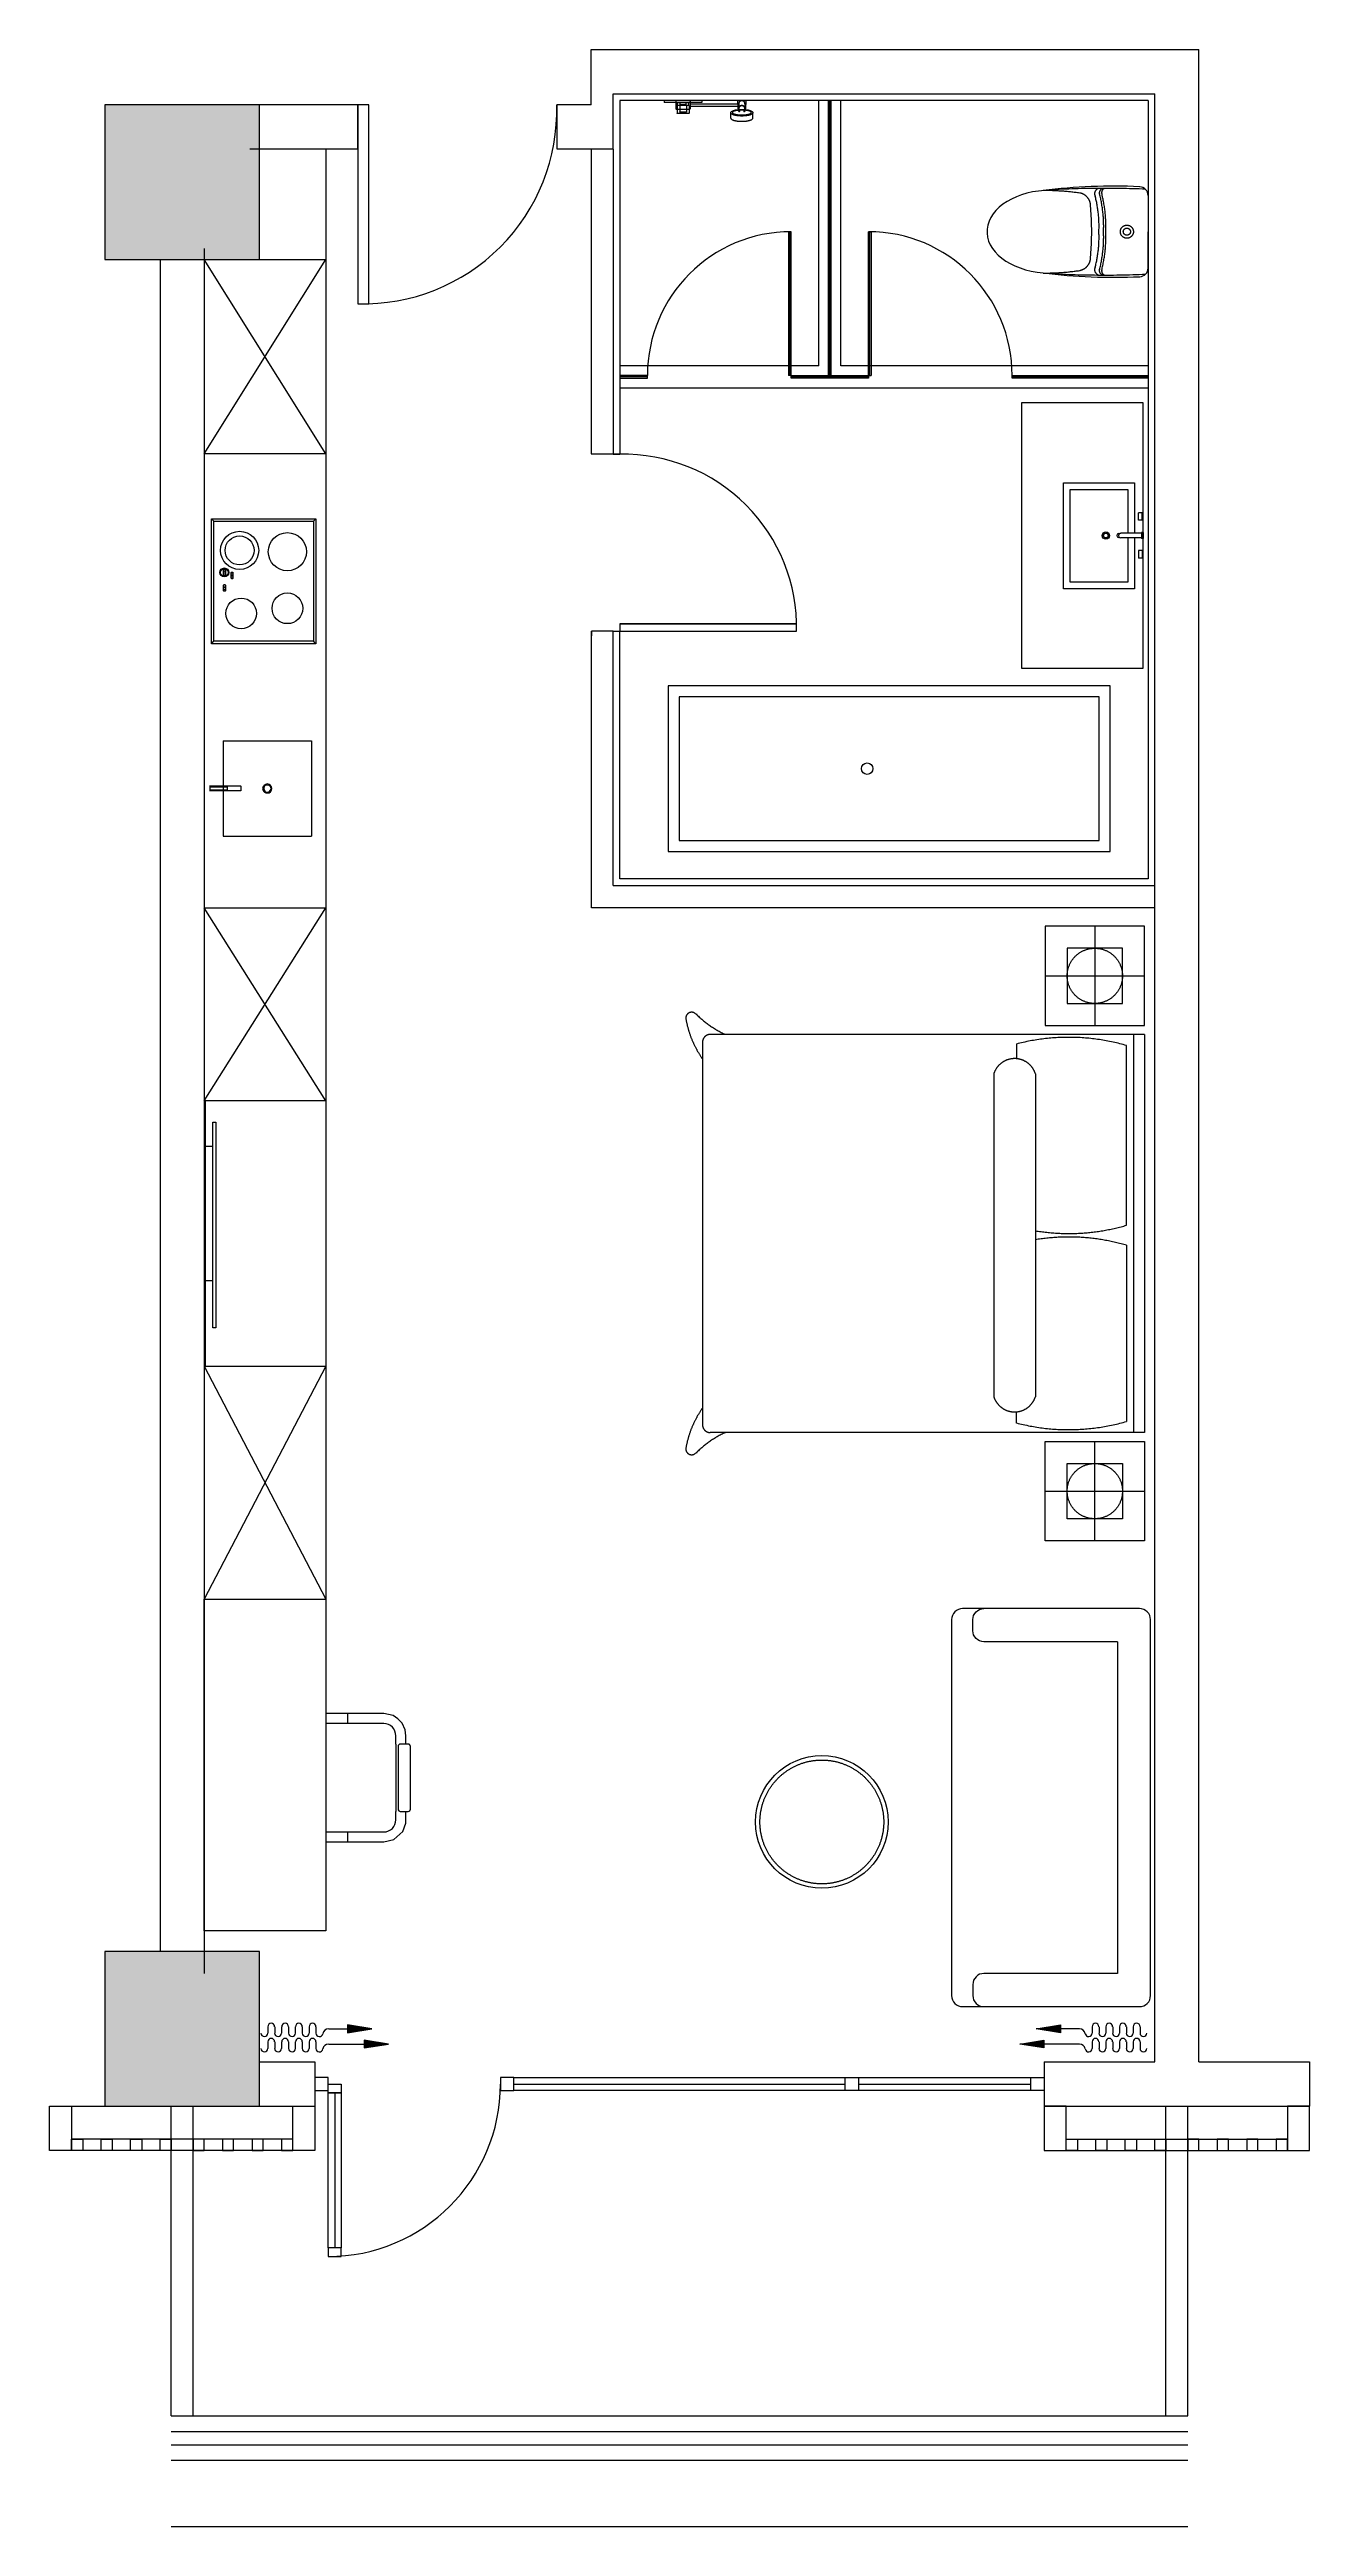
# Model space of a CAD drawing. Header units: millimetres. Extents: x -171991 to -58043, y -1085310 to -1072722.
# Drawn here: x -159418 to -153718, y -1084897 to -1073696 of the extents above; entities that cross this region are included whole.
import ezdxf

# ---------------------------------------------------------------- set-up
doc = ezdxf.new("R2010")
doc.units = ezdxf.units.MM
doc.header["$LTSCALE"] = 1000
doc.header["$MEASUREMENT"] = 0
doc.linetypes.add('DASH', pattern=[0.35, 0.25, -0.1])
for name, color, linetype in [('A-土建墙  柱', 6, 'Continuous'), ('B不可动建筑图层', 6, 'Continuous'), ('COLUMN', 6, 'Continuous'), ('DOOR_FIRE_TEXT', 7, 'Continuous'), ('J家具', 4, 'Continuous'), ('K可动模块', 4, 'Continuous')]:
    doc.layers.add(name, color=color, linetype=linetype)
doc.styles.add('ROMANS', font='romans.shx', dxfattribs={"width": 0.5})

msp = doc.modelspace()

# ---------------------------------------------------------------- hatches: boundary and pattern name
at = {"layer": 'B不可动建筑图层', "extrusion": (-1.36181e-08, 7.05595e-19, 1)}
for points in [[(-159168, -1074646), (-158468, -1074646), (-158468, -1073946), (-159168, -1073946)], [(-159168, -1082996), (-158468, -1082996), (-158468, -1082296), (-159168, -1082296)]]:
    msp.add_hatch(color=6, dxfattribs=at).paths.add_polyline_path(points)

# ---------------------------------------------------------------- linework, layer by layer
at = {"layer": 'A-土建墙  柱', "color": 6, "extrusion": (-1.36181e-08, 7.05684e-19, 1)}
for p, q in [((-154218, -1082796, 0), (-154218, -1073696, 0)), ((-154418, -1082796, 0), (-154418, -1073896, 0)), ((-158468, -1082796, 0), (-158218, -1082796, 0))]:
    msp.add_line(p, q, dxfattribs=at)
at = {"layer": 'B不可动建筑图层', "color": 6, "extrusion": (-1.36181e-08, 7.05684e-19, 1)}
for p, q in [((-156968, -1073696, 0), (-154218, -1073696, 0)), ((-156968, -1073946, 0), (-156968, -1073696, 0)), ((-158468, -1073946, 0), (-159168, -1073946, 0)), ((-159168, -1073946, 0), (-159168, -1074646, 0)), ((-158023, -1073946, 0), (-158512, -1073946, 0)), ((-158468, -1074646, 0), (-158468, -1073946, 0)), ((-158023, -1073946, 0), (-158468, -1073946, 0)), ((-158023, -1074146, 0), (-158023, -1073946, 0)), ((-158023, -1074146, 0), (-158023, -1073946, 0)), ((-156968, -1073946, 0), (-157123, -1073946, 0)), ((-157123, -1073946, 0), (-157123, -1074146, 0)), ((-156968, -1073946, 0), (-157123, -1073946, 0)), ((-156868, -1073896, 0), (-155268, -1073896, 0)), ((-156868, -1074146, 0), (-156868, -1073896, 0)), ((-156868, -1073896, 0), (-154418, -1073896, 0)), ((-156868, -1074146, 0), (-156868, -1073896, 0)), ((-158512, -1074146, 0), (-158023, -1074146, 0)), ((-158468, -1074146, 0), (-158023, -1074146, 0)), ((-157123, -1074146, 0), (-156868, -1074146, 0)), ((-158918, -1074646, 0), (-158918, -1082296, 0)), ((-158718, -1074596, 0), (-158718, -1082396, 0)), ((-158718, -1074646, 0), (-158718, -1082296, 0)), ((-158468, -1082296, 0), (-159168, -1082296, 0)), ((-159168, -1082296, 0), (-159168, -1082996, 0)), ((-158468, -1082996, 0), (-158468, -1082296, 0)), ((-158218, -1082796, 0), (-158218, -1082996, 0)), ((-154918, -1082796, 0), (-154418, -1082796, 0)), ((-154918, -1082796, 0), (-154918, -1082996, 0)), ((-154218, -1082796, 0), (-153718, -1082796, 0)), ((-153718, -1082796, 0), (-153718, -1082996, 0)), ((-158128, -1082936, 0), (-158128, -1083636, 0)), ((-157318, -1082866, 0), (-155818, -1082866, 0)), ((-157318, -1082896, 0), (-155818, -1082896, 0)), ((-155818, -1082926, 0), (-157318, -1082926, 0)), ((-155758, -1082866, 0), (-154978, -1082866, 0)), ((-155758, -1082896, 0), (-154978, -1082896, 0)), ((-154978, -1082926, 0), (-155758, -1082926, 0)), ((-159418, -1083196, 0), (-159418, -1082996, 0)), ((-159418, -1082996, 0), (-159318, -1082996, 0)), ((-159418, -1082996, 0), (-159168, -1082996, 0)), ((-159318, -1082996, 0), (-159318, -1083196, 0)), ((-159168, -1082996, 0), (-158468, -1082996, 0)), ((-158868, -1084396, 0), (-158868, -1082996, 0)), ((-158768, -1084396, 0), (-158768, -1082996, 0)), ((-158468, -1082996, 0), (-158218, -1082996, 0)), ((-154918, -1082996, 0), (-154318, -1082996, 0)), ((-154368, -1084396, 0), (-154368, -1082996, 0)), ((-154318, -1082996, 0), (-153718, -1082996, 0)), ((-154268, -1084396, 0), (-154268, -1082996, 0)), ((-158868, -1083146, 0), (-159318, -1083146, 0)), ((-158318, -1083146, 0), (-158868, -1083146, 0)), ((-154818, -1083146, 0), (-154268, -1083146, 0)), ((-154268, -1083146, 0), (-153818, -1083146, 0)), ((-159318, -1083196, 0), (-159418, -1083196, 0)), ((-158868, -1083196, 0), (-159318, -1083196, 0)), ((-158318, -1083196, 0), (-158868, -1083196, 0)), ((-154818, -1083196, 0), (-154268, -1083196, 0)), ((-154268, -1083196, 0), (-153818, -1083196, 0))]:
    msp.add_line(p, q, dxfattribs=at)
at = {"layer": 'B不可动建筑图层', "color": 6, "elevation": 0}
msp.add_lwpolyline([(-157973, -1073946), (-158023, -1073946), (-158023, -1074846), (-157973, -1074846)], close=True, dxfattribs=at)
at = {"layer": 'B不可动建筑图层', "color": 6, "extrusion": (-1.36181e-08, 7.05684e-19, 1), "elevation": 0}
for points in [[(-158218, -1082926), (-158158, -1082926), (-158158, -1082866), (-158218, -1082866)], [(-158158, -1082936), (-158158, -1082896), (-158098, -1082896), (-158098, -1082936)], [(-158158, -1083636), (-158158, -1082936), (-158098, -1082936), (-158098, -1083636)], [(-157378, -1082926), (-157318, -1082926), (-157318, -1082866), (-157378, -1082866)], [(-155758, -1082926), (-155818, -1082926), (-155818, -1082866), (-155758, -1082866)], [(-154918, -1082926), (-154978, -1082926), (-154978, -1082866), (-154918, -1082866)], [(-158098, -1083676), (-158098, -1083636), (-158158, -1083636), (-158158, -1083676)]]:
    msp.add_lwpolyline(points, close=True, dxfattribs=at)
for points in [[(-158318, -1083196), (-158318, -1082996), (-158218, -1082996), (-158218, -1083196), (-158318, -1083196)], [(-154818, -1083196), (-154818, -1082996), (-154918, -1082996), (-154918, -1083196), (-154818, -1083196)], [(-153718, -1083196), (-153718, -1082996), (-153818, -1082996), (-153818, -1083196), (-153718, -1083196)], [(-159318, -1083196), (-159318, -1083146), (-159268, -1083146), (-159268, -1083196), (-159318, -1083196)], [(-159185, -1083196), (-159185, -1083146), (-159135, -1083146), (-159135, -1083196), (-159185, -1083196)], [(-159051, -1083196), (-159051, -1083146), (-159001, -1083146), (-159001, -1083196), (-159051, -1083196)], [(-158918, -1083196), (-158918, -1083146), (-158868, -1083146), (-158868, -1083196), (-158918, -1083196)], [(-158718, -1083196), (-158718, -1083146), (-158768, -1083146), (-158768, -1083196), (-158718, -1083196)], [(-158585, -1083196), (-158585, -1083146), (-158635, -1083146), (-158635, -1083196), (-158585, -1083196)], [(-158451, -1083196), (-158451, -1083146), (-158501, -1083146), (-158501, -1083196), (-158451, -1083196)], [(-158318, -1083196), (-158318, -1083146), (-158368, -1083146), (-158368, -1083196), (-158318, -1083196)], [(-154818, -1083196), (-154818, -1083146), (-154768, -1083146), (-154768, -1083196), (-154818, -1083196)], [(-154685, -1083196), (-154685, -1083146), (-154635, -1083146), (-154635, -1083196), (-154685, -1083196)], [(-154551, -1083196), (-154551, -1083146), (-154501, -1083146), (-154501, -1083196), (-154551, -1083196)], [(-154418, -1083196), (-154418, -1083146), (-154368, -1083146), (-154368, -1083196), (-154418, -1083196)], [(-154218, -1083196), (-154218, -1083146), (-154268, -1083146), (-154268, -1083196), (-154218, -1083196)], [(-154085, -1083196), (-154085, -1083146), (-154135, -1083146), (-154135, -1083196), (-154085, -1083196)], [(-153951, -1083196), (-153951, -1083146), (-154001, -1083146), (-154001, -1083196), (-153951, -1083196)], [(-153818, -1083196), (-153818, -1083146), (-153868, -1083146), (-153868, -1083196), (-153818, -1083196)], [(-158868, -1084397), (-154268, -1084397)], [(-158868, -1084397), (-154268, -1084397)], [(-158868, -1084397), (-154268, -1084397)], [(-158868, -1084397), (-154268, -1084397)], [(-158868, -1084397), (-154268, -1084397)], [(-158868, -1084467), (-154268, -1084467)], [(-158868, -1084467), (-154268, -1084467)], [(-158868, -1084467), (-154268, -1084467)], [(-158868, -1084467), (-154268, -1084467)], [(-158868, -1084467), (-154268, -1084467)], [(-158868, -1084527), (-154268, -1084527)], [(-158868, -1084527), (-154268, -1084527)], [(-158868, -1084527), (-154268, -1084527)], [(-158868, -1084527), (-154268, -1084527)], [(-158868, -1084527), (-154268, -1084527)], [(-158868, -1084597), (-154268, -1084597)], [(-158868, -1084597), (-154268, -1084597)], [(-158868, -1084597), (-154268, -1084597)], [(-158868, -1084597), (-154268, -1084597)], [(-158868, -1084597), (-154268, -1084597)], [(-158868, -1084897), (-154268, -1084897)]]:
    msp.add_lwpolyline(points, dxfattribs=at)
at = {"layer": 'B不可动建筑图层', "color": 6}
msp.add_arc((-157998, -1073971, 0), 875, 268.3633, 1.6417, dxfattribs=at)
at = {"layer": 'B不可动建筑图层', "color": 6, "extrusion": (-1.36181e-08, 7.05684e-19, 1)}
msp.add_arc((-158158, -1082896, 0), 780, 269.9991, 359.9991, dxfattribs=at)
at = {"layer": 'COLUMN', "linetype": 'ByBlock', "extrusion": (-1.36181e-08, 7.05684e-19, 1)}
msp.add_line((-159168, -1074646, 0), (-158468, -1074646, 0), dxfattribs=at)
at = {"layer": 'DOOR_FIRE_TEXT', "color": 4, "linetype": 'ByBlock'}
for p, q in [((-158168, -1075525, 0), (-158718, -1075525, 0)), ((-158168, -1077577, 0), (-158168, -1080703, 0))]:
    msp.add_line(p, q, dxfattribs=at)
for points in [[(-155021, -1076494), (-154471, -1076494), (-154471, -1075294), (-155021, -1075294)], [(-156619, -1077323), (-154619, -1077323), (-154619, -1076573), (-156619, -1076573)]]:
    msp.add_lwpolyline(points, close=True, dxfattribs=at)
msp.add_circle((-155719, -1076948), 26, dxfattribs=at)
at = {"layer": 'J家具', "linetype": 'DASH', "ltscale": 150, "extrusion": (-1.36181e-08, 7.05684e-19, 1)}
for p, q in [((-154448, -1073926, 0), (-156838, -1073926, 0)), ((-156637, -1073926, 0), (-156637, -1073936, 0)), ((-156467, -1073926, 0), (-156637, -1073926, 0)), ((-156467, -1073936, 0), (-156637, -1073936, 0)), ((-156584, -1073928, 0), (-156582, -1073926, 0)), ((-156584, -1073928, 0), (-156584, -1073965, 0)), ((-156582, -1073967, 0), (-156584, -1073965, 0)), ((-156522, -1073926, 0), (-156582, -1073926, 0)), ((-156522, -1073967, 0), (-156582, -1073967, 0)), ((-156578, -1073949, 0), (-156579, -1073950, 0)), ((-156579, -1073950, 0), (-156579, -1073984, 0)), ((-156578, -1073985, 0), (-156579, -1073984, 0)), ((-156525, -1073949, 0), (-156578, -1073949, 0)), ((-156525, -1073985, 0), (-156578, -1073985, 0)), ((-156577, -1073949, 0), (-156577, -1073938, 0)), ((-156567, -1073950, 0), (-156566, -1073949, 0)), ((-156567, -1073950, 0), (-156567, -1073978, 0)), ((-156566, -1073979, 0), (-156567, -1073978, 0)), ((-156537, -1073949, 0), (-156566, -1073949, 0)), ((-156537, -1073979, 0), (-156566, -1073979, 0)), ((-156565, -1073947, 0), (-156565, -1073938, 0)), ((-156538, -1073947, 0), (-156565, -1073947, 0)), ((-156564, -1073949, 0), (-156564, -1073947, 0)), ((-156539, -1073949, 0), (-156539, -1073947, 0)), ((-156538, -1073947, 0), (-156538, -1073938, 0)), ((-156537, -1073949, 0), (-156536, -1073950, 0)), ((-156536, -1073978, 0), (-156537, -1073979, 0)), ((-156536, -1073950, 0), (-156536, -1073978, 0)), ((-156526, -1073949, 0), (-156526, -1073937, 0)), ((-156525, -1073949, 0), (-156524, -1073950, 0)), ((-156524, -1073984, 0), (-156525, -1073985, 0)), ((-156524, -1073950, 0), (-156524, -1073984, 0)), ((-156522, -1073926, 0), (-156520, -1073928, 0)), ((-156520, -1073965, 0), (-156522, -1073967, 0)), ((-156520, -1073928, 0), (-156520, -1073965, 0)), ((-156467, -1073926, 0), (-156467, -1073936, 0)), ((-155938, -1073926, 0), (-155938, -1073926, 0)), ((-155938, -1075126, 0), (-155938, -1073926, 0)), ((-155838, -1075126, 0), (-155838, -1073926, 0)), ((-154448, -1073926, 0), (-154448, -1077447, 0)), ((-156868, -1074147, 0), (-156868, -1075526, 0)), ((-155938, -1075126, 0), (-156838, -1075126, 0)), ((-156838, -1075226, 0), (-154448, -1075226, 0)), ((-154448, -1075126, 0), (-155838, -1075126, 0)), ((-156868, -1075526, 0), (-156968, -1075526, 0)), ((-156868, -1076326, 0), (-156966, -1076326, 0)), ((-156966, -1076326, 0), (-156966, -1076347, 0)), ((-156966, -1077577, 0), (-156966, -1076326, 0)), ((-156868, -1077477, 0), (-156868, -1076326, 0)), ((-156838, -1077446, 0), (-156838, -1076326, 0)), ((-154448, -1077447, 0), (-156838, -1077446, 0)), ((-156966, -1077576, 0), (-154417, -1077576, 0)), ((-156868, -1077477, 0), (-154417, -1077476, 0))]:
    msp.add_line(p, q, dxfattribs=at)
at = {"layer": 'J家具', "extrusion": (-1.36181e-08, 7.05684e-19, 1)}
for p, q in [((-158168, -1074146, 0), (-158168, -1074925, 0)), ((-156968, -1074146, 0), (-156968, -1075525, 0)), ((-158168, -1074925, 0), (-158168, -1077577, 0)), ((-158718, -1077577, 0), (-158168, -1077577, 0)), ((-158168, -1078450, 0), (-158714, -1078450, 0)), ((-158714, -1078450, 0), (-158714, -1079650, 0)), ((-158714, -1079650, 0), (-158168, -1079650, 0)), ((-157851, -1081359, 0), (-157851, -1081663, 0)), ((-158430, -1082637, 0), (-158430, -1082666, 0)), ((-158430, -1082705, 0), (-158430, -1082735, 0)), ((-158399, -1082637, 0), (-158399, -1082666, 0)), ((-158399, -1082705, 0), (-158399, -1082735, 0)), ((-158368, -1082637, 0), (-158368, -1082666, 0)), ((-158368, -1082705, 0), (-158368, -1082735, 0)), ((-158337, -1082637, 0), (-158337, -1082666, 0)), ((-158337, -1082705, 0), (-158337, -1082735, 0)), ((-158306, -1082637, 0), (-158306, -1082666, 0)), ((-158306, -1082705, 0), (-158306, -1082735, 0)), ((-158275, -1082637, 0), (-158275, -1082666, 0)), ((-158275, -1082705, 0), (-158275, -1082735, 0)), ((-158244, -1082637, 0), (-158244, -1082666, 0)), ((-158244, -1082705, 0), (-158244, -1082735, 0)), ((-158213, -1082637, 0), (-158213, -1082666, 0)), ((-158213, -1082705, 0), (-158213, -1082735, 0)), ((-158155, -1082646, 0), (-157960, -1082646, 0)), ((-158155, -1082715, 0), (-157885, -1082715, 0)), ((-154759, -1082715, 0), (-155029, -1082715, 0)), ((-154759, -1082646, 0), (-154954, -1082646, 0)), ((-154701, -1082637, 0), (-154701, -1082666, 0)), ((-154701, -1082705, 0), (-154701, -1082735, 0)), ((-154670, -1082637, 0), (-154670, -1082666, 0)), ((-154670, -1082705, 0), (-154670, -1082735, 0)), ((-154639, -1082637, 0), (-154639, -1082666, 0)), ((-154639, -1082705, 0), (-154639, -1082735, 0)), ((-154608, -1082637, 0), (-154608, -1082666, 0)), ((-154608, -1082705, 0), (-154608, -1082735, 0)), ((-154577, -1082637, 0), (-154577, -1082666, 0)), ((-154577, -1082705, 0), (-154577, -1082735, 0)), ((-154546, -1082637, 0), (-154546, -1082666, 0)), ((-154546, -1082705, 0), (-154546, -1082735, 0)), ((-154515, -1082637, 0), (-154515, -1082666, 0)), ((-154515, -1082705, 0), (-154515, -1082735, 0)), ((-154484, -1082637, 0), (-154484, -1082666, 0)), ((-154484, -1082705, 0), (-154484, -1082735, 0))]:
    msp.add_line(p, q, dxfattribs=at)
at = {"layer": 'J家具'}
for p, q in [((-158718, -1074646, 0), (-158168, -1074646, 0)), ((-158685, -1075818, 0), (-158674, -1075829, 5)), ((-158224, -1075829, 5), (-158213, -1075818, 1)), ((-158622, -1076060, 2), (-158631, -1076060, 2)), ((-158588, -1076074, 2), (-158596, -1076074, 2)), ((-158622, -1076131, 2), (-158631, -1076131, 2)), ((-158685, -1076383, 0), (-158674, -1076372, 5)), ((-158213, -1076383, 1), (-158224, -1076372, 5))]:
    msp.add_line(p, q, dxfattribs=at)
at = {"layer": 'J家具', "color": 251, "ltscale": 150}
for p, q in [((-158718, -1075525, 0), (-158168, -1074646, 0)), ((-158168, -1075525, 0), (-158718, -1074646, 0)), ((-158168, -1078450, 0), (-158718, -1077577, 0)), ((-158718, -1078450, 0), (-158168, -1077577, 0)), ((-158168, -1079650, 0), (-158718, -1080703, 0)), ((-158718, -1079650, 0), (-158168, -1080703, 0))]:
    msp.add_line(p, q, dxfattribs=at)
at = {"layer": 'J家具', "linetype": 'DASH', "ltscale": 150, "extrusion": (2.38e-07, -2.10416e-06, 1)}
for p, q in [((-156838, -1075226, 0), (-154448, -1075226, 0)), ((-154448, -1075126, 0), (-155838, -1075126, 0))]:
    msp.add_line(p, q, dxfattribs=at)
at = {"layer": 'J家具', "linetype": 'DASH', "ltscale": 150}
for p, q in [((-156868, -1075525, 0), (-156838, -1075525, 0)), ((-156868, -1075526, 0), (-156838, -1075526, 0)), ((-156868, -1076326, 0), (-156838, -1076326, 0)), ((-156868, -1076326, 0), (-156838, -1076326, 0)), ((-154464, -1077660, 0), (-154914, -1077660, 0)), ((-154914, -1077660, 0), (-154914, -1078110, 0)), ((-154464, -1078110, 0), (-154464, -1077660, 0)), ((-154914, -1078110, 0), (-154464, -1078110, 0)), ((-156464, -1078185, 0), (-156464, -1078260, 0)), ((-156361, -1078150, 0), (-156429, -1078150, 0)), ((-155147, -1078150, 0), (-156361, -1078150, 0)), ((-154464, -1078150, 0), (-155147, -1078150, 0)), ((-154514, -1078150, 0), (-154514, -1079950, 0)), ((-154464, -1078150, 0), (-154464, -1079950, 0)), ((-156464, -1078260, 0), (-156464, -1079840, 0)), ((-156464, -1079840, 0), (-156464, -1079915, 0)), ((-156361, -1079950, 0), (-156429, -1079950, 0)), ((-155364, -1079950, 0), (-156361, -1079950, 0)), ((-154464, -1079950, 0), (-155369, -1079950, 0)), ((-154914, -1079990, 0), (-154464, -1079990, 0)), ((-154914, -1080440, 0), (-154914, -1079990, 0)), ((-154464, -1079990, 0), (-154464, -1080440, 0)), ((-154464, -1080440, 0), (-154914, -1080440, 0))]:
    msp.add_line(p, q, dxfattribs=at)
at = {"layer": 'J家具', "color": 251, "linetype": 'DASH', "ltscale": 150}
for p, q in [((-154689, -1077660, 0), (-154689, -1078110, 0)), ((-154564, -1077760, 0), (-154814, -1077760, 0)), ((-154814, -1077760, 0), (-154814, -1078010, 0)), ((-154564, -1078010, 0), (-154564, -1077760, 0)), ((-154914, -1077885, 0), (-154464, -1077885, 0)), ((-154814, -1078010, 0), (-154564, -1078010, 0)), ((-155043, -1078193, 0), (-155043, -1078260, 0)), ((-154545, -1079013, 0), (-154545, -1078200, 0)), ((-155146, -1078328, 0), (-155146, -1079788, 0)), ((-154958, -1078328, 0), (-154958, -1079788, 0)), ((-154545, -1079103, 0), (-154545, -1079900, 0)), ((-155146, -1079231, 0), (-155146, -1079788, 0)), ((-155043, -1079907, 0), (-155043, -1079856, 0)), ((-154689, -1080440, 0), (-154689, -1079990, 0)), ((-154814, -1080090, 0), (-154564, -1080090, 0)), ((-154814, -1080340, 0), (-154814, -1080090, 0)), ((-154564, -1080090, 0), (-154564, -1080340, 0)), ((-154914, -1080215, 0), (-154464, -1080215, 0)), ((-154564, -1080340, 0), (-154814, -1080340, 0))]:
    msp.add_line(p, q, dxfattribs=at)
at = {"layer": 'J家具', "extrusion": (1.12917e-07, -2.4151e-06, 1)}
msp.add_line((-154587, -1080896, 0), (-154587, -1082396, 0), dxfattribs=at)
at = {"layer": 'J家具', "color": 4, "linetype": 'ByBlock', "extrusion": (-1.36181e-08, 7.05684e-19, 1)}
for p, q in [((-157906, -1081221, 0), (-158168, -1081221, 0)), ((-157864, -1081230, 0), (-157906, -1081221, 0)), ((-157842, -1081244, 0), (-157864, -1081230, 0)), ((-157823, -1081264, 0), (-157842, -1081244, 0)), ((-157809, -1081295, 0), (-157823, -1081264, 0)), ((-157806, -1081321, 0), (-157809, -1081295, 0)), ((-157806, -1081359, 0), (-157806, -1081321, 0)), ((-157795, -1081359, 0), (-157806, -1081359, 0)), ((-157788, -1081362, 0), (-157795, -1081359, 0)), ((-157785, -1081369, 0), (-157788, -1081362, 0)), ((-157785, -1081653, 0), (-157785, -1081369, 0)), ((-157820, -1081754, 0), (-157806, -1081716, 0)), ((-157806, -1081716, 0), (-157806, -1081663, 0)), ((-157806, -1081663, 0), (-157795, -1081663, 0)), ((-157795, -1081663, 0), (-157788, -1081660, 0)), ((-157788, -1081660, 0), (-157785, -1081653, 0)), ((-158168, -1081801, 0), (-157906, -1081801, 0)), ((-157906, -1081801, 0), (-157861, -1081791, 0)), ((-157861, -1081791, 0), (-157820, -1081754, 0))]:
    msp.add_line(p, q, dxfattribs=at)
at = {"layer": 'J家具', "linetype": 'DASH', "ltscale": 150, "extrusion": (-1.36181e-08, 7.05684e-19, 1), "elevation": 0}
for points in [[(-155939, -1073926), (-156838, -1073926), (-156838, -1075525)], [(-156467, -1073936), (-156530, -1073938), (-156585, -1073938), (-156637, -1073936)], [(-156520, -1073942), (-156300, -1073942)], [(-156520, -1073952), (-156300, -1073952)], [(-156336, -1074006), (-156336, -1073982)], [(-156305, -1073926), (-156304, -1073965)], [(-156305, -1073926), (-156268, -1073926)], [(-156300, -1073942), (-156300, -1073968)], [(-156296, -1073976), (-156298, -1073978)], [(-156277, -1073976), (-156275, -1073978)], [(-156272, -1073942), (-156272, -1073968)], [(-156268, -1073926), (-156269, -1073965)], [(-156236, -1074006), (-156236, -1073982)]]:
    msp.add_lwpolyline(points, dxfattribs=at)
at = {"layer": 'J家具', "elevation": 2}
for points in [[(-158622, -1076048), (-158622, -1076072, -0.414214), (-158625, -1076075), (-158628, -1076075, -0.414214), (-158631, -1076072), (-158631, -1076048, -0.414214), (-158628, -1076046), (-158625, -1076046, -0.414214)], [(-158622, -1076119), (-158622, -1076143, -0.414214), (-158625, -1076146), (-158628, -1076146, -0.414214), (-158631, -1076143), (-158631, -1076119, -0.414214), (-158628, -1076116), (-158625, -1076116, -0.414214)], [(-158588, -1076062), (-158588, -1076086, -0.414214), (-158590, -1076089), (-158593, -1076089, -0.414214), (-158596, -1076086), (-158596, -1076062, -0.414214), (-158593, -1076059), (-158590, -1076059, -0.414214)]]:
    msp.add_lwpolyline(points, format="xyb", close=True, dxfattribs=at)
at = {"layer": 'J家具', "color": 251, "ltscale": 150}
msp.add_lwpolyline([(-156569, -1077273), (-154669, -1077273), (-154669, -1076623), (-156569, -1076623)], close=True, dxfattribs=at)
at = {"layer": 'J家具', "elevation": 0}
for points in [[(-158633, -1076822), (-158233, -1076822), (-158233, -1077253)], [(-158633, -1076822), (-158633, -1077253), (-158233, -1077253)], [(-158694, -1077026), (-158553, -1077026)], [(-158553, -1077049), (-158694, -1077049)], [(-158552, -1077027), (-158552, -1077026), (-158553, -1077026)], [(-158552, -1077027), (-158552, -1077049), (-158553, -1077049)], [(-158552, -1077049), (-158553, -1077049)]]:
    msp.add_lwpolyline(points, dxfattribs=at)
at = {"layer": 'J家具'}
for points in [[(-158433, -1077017), (-158440, -1077019), (-158447, -1077024), (-158451, -1077028), (-158453, -1077033), (-158454, -1077038), (-158453, -1077042), (-158452, -1077047), (-158449, -1077051), (-158445, -1077054), (-158440, -1077057), (-158433, -1077058), (-158425, -1077057), (-158418, -1077053), (-158414, -1077046), (-158413, -1077038), (-158414, -1077030), (-158418, -1077024), (-158425, -1077019)], [(-158433, -1077022), (-158442, -1077024), (-158447, -1077029), (-158449, -1077038), (-158447, -1077046), (-158442, -1077053), (-158433, -1077055), (-158425, -1077053), (-158418, -1077046), (-158416, -1077038), (-158418, -1077029), (-158425, -1077024)], [(-158615, -1077046), (-158692, -1077046), (-158692, -1077030), (-158615, -1077030)]]:
    msp.add_lwpolyline(points, close=True, dxfattribs=at)
at = {"layer": 'J家具', "extrusion": (-1.36181e-08, 7.05684e-19, 1), "elevation": 0}
for points in [[(-158666, -1079477), (-158679, -1079477), (-158679, -1078547), (-158666, -1078547), (-158666, -1079477)], [(-158679, -1078656), (-158714, -1078656)], [(-158681, -1079264), (-158714, -1079264), (-158714, -1078656)], [(-158070, -1081221), (-158070, -1081266)], [(-158070, -1081756), (-158070, -1081801)]]:
    msp.add_lwpolyline(points, dxfattribs=at)
for points in [[(-158168, -1082203), (-158718, -1082203), (-158718, -1080703), (-158168, -1080703)], [(-158070, -1082664), (-157960, -1082646), (-158070, -1082629)], [(-158068, -1082662), (-157973, -1082646), (-158068, -1082631)], [(-158066, -1082659), (-157986, -1082646), (-158066, -1082634)], [(-158064, -1082657), (-157999, -1082646), (-158064, -1082636)], [(-158062, -1082655), (-158011, -1082646), (-158062, -1082638)], [(-158060, -1082652), (-158024, -1082646), (-158060, -1082641)], [(-158058, -1082650), (-158037, -1082646), (-158058, -1082643)], [(-158056, -1082647), (-158050, -1082646), (-158056, -1082645)], [(-157995, -1082732), (-157885, -1082715), (-157995, -1082697)], [(-157993, -1082730), (-157898, -1082715), (-157993, -1082700)], [(-157991, -1082728), (-157911, -1082715), (-157991, -1082702)], [(-157989, -1082725), (-157924, -1082715), (-157989, -1082705)], [(-157987, -1082723), (-157936, -1082715), (-157987, -1082707)], [(-157985, -1082721), (-157949, -1082715), (-157985, -1082709)], [(-157983, -1082718), (-157962, -1082715), (-157983, -1082712)], [(-157981, -1082716), (-157975, -1082715), (-157981, -1082714)], [(-154919, -1082732), (-155029, -1082715), (-154919, -1082697)], [(-154921, -1082730), (-155016, -1082715), (-154921, -1082700)], [(-154923, -1082728), (-155003, -1082715), (-154923, -1082702)], [(-154925, -1082725), (-154991, -1082715), (-154925, -1082705)], [(-154927, -1082723), (-154978, -1082715), (-154927, -1082707)], [(-154929, -1082721), (-154965, -1082715), (-154929, -1082709)], [(-154844, -1082664), (-154954, -1082646), (-154844, -1082629)], [(-154931, -1082718), (-154952, -1082715), (-154931, -1082712)], [(-154846, -1082662), (-154941, -1082646), (-154846, -1082631)], [(-154933, -1082716), (-154940, -1082715), (-154933, -1082714)], [(-154848, -1082659), (-154928, -1082646), (-154848, -1082634)], [(-154850, -1082657), (-154916, -1082646), (-154850, -1082636)], [(-154852, -1082655), (-154903, -1082646), (-154852, -1082638)], [(-154854, -1082652), (-154890, -1082646), (-154854, -1082641)], [(-154856, -1082650), (-154877, -1082646), (-154856, -1082643)], [(-154858, -1082647), (-154865, -1082646), (-154858, -1082645)]]:
    msp.add_lwpolyline(points, close=True, dxfattribs=at)
at = {"layer": 'J家具', "extrusion": (1.12917e-07, -2.4151e-06, 1), "elevation": 3}
msp.add_lwpolyline([(-155287, -1080746, 0.414214), (-155337, -1080796), (-155337, -1082496, 0.414214), (-155287, -1082546), (-154487, -1082546, 0.414214), (-154437, -1082496), (-154437, -1080796, 0.414214), (-154487, -1080746)], format="xyb", close=True, dxfattribs=at)
at = {"layer": 'J家具', "extrusion": (1.12945e-07, 2.4151e-06, 1), "elevation": -3}
msp.add_lwpolyline([(-154587, -1080896), (-155191, -1080896, -0.414214), (-155241, -1080846), (-155241, -1080796, -0.414214), (-155191, -1080746)], format="xyb", dxfattribs=at)
at = {"layer": 'J家具', "extrusion": (-1.36181e-08, 7.05684e-19, 1), "elevation": 0}
for points in [[(-157851, -1081359), (-157851, -1081321, 0.414214), (-157906, -1081266), (-158168, -1081266)], [(-158168, -1081756), (-157906, -1081756, 0.414214), (-157851, -1081701), (-157851, -1081663)]]:
    msp.add_lwpolyline(points, format="xyb", dxfattribs=at)
msp.add_lwpolyline([(-157841, -1081369), (-157841, -1081653, 0.414214), (-157831, -1081663), (-157795, -1081663, 0.414214), (-157785, -1081653), (-157785, -1081369, 0.414214), (-157795, -1081359), (-157831, -1081359, 0.414214)], format="xyb", close=True, dxfattribs=at)
at = {"layer": 'J家具', "extrusion": (1.12917e-07, -2.4151e-06, 1), "elevation": 3}
msp.add_lwpolyline([(-154587, -1082396), (-155191, -1082396, 0.414214), (-155241, -1082446), (-155241, -1082496, 0.414214), (-155191, -1082546)], format="xyb", dxfattribs=at)
at = {"layer": 'J家具', "color": 251, "linetype": 'DASH', "ltscale": 150}
for centre, radius in [((-154544, -1074520, 0), 29.6), ((-154544, -1074520, 0), 16.1), ((-154689, -1077885, 0), 125), ((-154689, -1080215, 0), 125)]:
    msp.add_circle(centre, radius, dxfattribs=at)
at = {"layer": 'J家具'}
for centre, radius in [((-158558, -1075961, 612), 86.2), ((-158558, -1075961, 612), 65.5), ((-158342, -1075967, 612), 86.2), ((-158627, -1076061, 2), 20.3), ((-158627, -1076061, 2), 17.5), ((-158551, -1076246, 612), 69.4), ((-158342, -1076223, 612), 69.4)]:
    msp.add_circle(centre, radius, dxfattribs=at)
at = {"layer": 'J家具', "extrusion": (-1.36181e-08, 7.05684e-19, 1)}
msp.add_circle((-155924, -1081711, 0), 300, dxfattribs=at)
at = {"layer": 'J家具', "color": 251, "linetype": 'DASH', "ltscale": 150, "extrusion": (-1.36181e-08, 7.05684e-19, 1)}
msp.add_circle((-155924, -1081711, 0), 280, dxfattribs=at)
at = {"layer": 'J家具', "linetype": 'DASH', "ltscale": 150, "extrusion": (-1.36181e-08, 7.05684e-19, 1)}
for centre, radius, start, end in [((-156286, -1073965, 0), 17.3, 180, 227.216), ((-156286, -1073965, 0), 15.3, 312.784, 227.216), ((-156286, -1073965, 0), 14.3, 312.784, 227.216), ((-156286, -1073942, 0), 14, 357.7558, 180), ((-156286, -1073965, 0), 17.3, 312.784, 0)]:
    msp.add_arc(centre, radius, start, end, dxfattribs=at)
at = {"layer": 'J家具', "color": 251, "linetype": 'DASH', "ltscale": 150}
for centre, radius, start, end in [((-154645, -1078636, 0), 4312, 87.5288, 93.6994), ((-154916, -1075434, 0), 1100, 81.703, 90.3481), ((-154666, -1074348, 0), 24.1, 108.0596, 207.7967), ((-154650, -1074344, 0), 18.8, 84.0685, 197.6407), ((-154640, -1074342, 0), 18.2, 113.5276, 196.6187), ((-154768, -1074404, 0), 60, 5.3921, 79.5299), ((-156081, -1074528, 0), 1378, 0.3409, 5.3921), ((-155222, -1074496, 0), 552, 357.5425, 14.3815), ((-155241, -1074496, 0), 592, 357.7467, 14.3815), ((-155241, -1074496, 0), 602, 357.7467, 14.3815), ((-156081, -1074512, 0), 1378, 354.6079, 359.6591), ((-155222, -1074544, 0), 552, 345.6185, 2.4575), ((-155241, -1074544, 0), 592, 345.6185, 2.2533), ((-155241, -1074544, 0), 602, 345.6185, 2.2533), ((-154768, -1074636, 0), 60, 280.4701, 354.6079), ((-154916, -1073607, 0), 1100, 269.6519, 278.297), ((-154645, -1070404, 0), 4312, 266.3006, 272.4712), ((-154666, -1074692, 0), 24.1, 152.2033, 251.9404), ((-154650, -1074696, 0), 18.8, 162.3593, 275.9315), ((-154640, -1074698, 0), 18.2, 163.3813, 246.4724), ((-154807, -1079099, 0), 936, 73.7614, 104.6385), ((-155052, -1078358, 0), 98.8, 17.9551, 162.0449), ((-154807, -1078114, 0), 936, 260.6988, 286.2386), ((-154807, -1080002, 0), 936, 73.7614, 99.3012), ((-155052, -1079758, 0), 98.8, 197.9551, 342.0449), ((-154807, -1079001, 0), 936, 255.3615, 286.2386)]:
    msp.add_arc(centre, radius, start, end, dxfattribs=at)
at = {"layer": 'J家具', "color": 251, "ltscale": 150, "extrusion": (1.36181e-08, 7.05684e-19, 1)}
msp.add_arc((-156063, -1075170, 0), 650, 90, 180, dxfattribs=at)
at = {"layer": 'J家具', "color": 251, "ltscale": 150, "extrusion": (-1.36181e-08, 7.05684e-19, 1)}
msp.add_arc((-155713, -1075170, 0), 650, 0, 90, dxfattribs=at)
at = {"layer": 'J家具', "color": 251, "ltscale": 150}
msp.add_arc((-156822, -1076310, 0), 784, 358.7922, 91.169, dxfattribs=at)
msp.add_arc((-156822, -1076310, 0), 784, 358.7922, 91.169, dxfattribs=at)
at = {"layer": 'J家具', "linetype": 'DASH', "ltscale": 150}
for centre, radius, start, end in [((-156513, -1078076, 0), 26.4, 44.4254, 190.1236), ((-156093, -1078001, 0), 453, 190.1236, 214.9237), ((-156181, -1077751, 0), 437, 224.4254, 245.7104), ((-156429, -1078185, 0), 35, 90, 180), ((-156429, -1078185, 0), 35, 90, 180), ((-156093, -1080099, 0), 453, 145.0763, 169.8764), ((-156429, -1079915, 0), 35, 180, 270), ((-156429, -1079915, 0), 35, 180, 270), ((-156513, -1080024, 0), 26.4, 169.8764, 315.5746), ((-156181, -1080349, 0), 437, 114.2896, 135.5746)]:
    msp.add_arc(centre, radius, start, end, dxfattribs=at)
at = {"layer": 'J家具', "extrusion": (-1.36181e-08, 7.05684e-19, 1)}
for centre, radius, start, end in [((-158415, -1082637, 0), 15.5, 0, 180), ((-158352, -1082637, 0), 15.5, 0, 180), ((-158290, -1082637, 0), 15.5, 0, 180), ((-158228, -1082637, 0), 15.5, 0, 180), ((-154686, -1082637, 0), 15.5, 360, 180), ((-154624, -1082637, 0), 15.5, 360, 180), ((-154562, -1082637, 0), 15.5, 360, 180), ((-154500, -1082637, 0), 15.5, 360, 180), ((-158446, -1082666, 0), 15.5, 180, 0), ((-158415, -1082705, 0), 15.5, 0, 180), ((-158384, -1082666, 0), 15.5, 180, 0), ((-158352, -1082705, 0), 15.5, 0, 180), ((-158321, -1082666, 0), 15.5, 180, 0), ((-158290, -1082705, 0), 15.5, 0, 180), ((-158259, -1082666, 0), 15.5, 180, 0), ((-158228, -1082705, 0), 15.5, 0, 180), ((-158197, -1082666, 0), 15.5, 180, 350.4052), ((-158155, -1082673, 0), 27, 90, 170.4052), ((-158155, -1082742, 0), 27, 90, 170.4052), ((-154759, -1082673, 0), 27, 9.5948, 90), ((-154759, -1082742, 0), 27, 9.5948, 90), ((-154717, -1082666, 0), 15.5, 189.5948, 360), ((-154686, -1082705, 0), 15.5, 360, 180), ((-154655, -1082666, 0), 15.5, 180, 360), ((-154624, -1082705, 0), 15.5, 360, 180), ((-154593, -1082666, 0), 15.5, 180, 360), ((-154562, -1082705, 0), 15.5, 360, 180), ((-154531, -1082666, 0), 15.5, 180, 360), ((-154500, -1082705, 0), 15.5, 360, 180), ((-154469, -1082666, 0), 15.5, 180, 360), ((-158446, -1082735, 0), 15.5, 180, 0), ((-158384, -1082735, 0), 15.5, 180, 0), ((-158321, -1082735, 0), 15.5, 180, 0), ((-158259, -1082735, 0), 15.5, 180, 0), ((-158197, -1082735, 0), 15.5, 180, 350.4052), ((-154717, -1082735, 0), 15.5, 189.5948, 360), ((-154655, -1082735, 0), 15.5, 180, 360), ((-154593, -1082735, 0), 15.5, 180, 360), ((-154531, -1082735, 0), 15.5, 180, 360), ((-154469, -1082735, 0), 15.5, 180, 360)]:
    msp.add_arc(centre, radius, start, end, dxfattribs=at)
at = {"layer": 'J家具', "linetype": 'DASH', "ltscale": 150, "extrusion": (-1.36181e-08, 7.05684e-19, 1)}
for centre, start_param, end_param in [((-156286, -1073982, 0), 4.712389, 10.995574), ((-156286, -1074006, 0), 0, 3.141593)]:
    msp.add_ellipse(centre, major_axis=(-50, 0, 0), ratio=0.298895, start_param=start_param, end_param=end_param, dxfattribs=at)
at = {"layer": 'J家具', "linetype": 'DASH', "ltscale": 150, "extrusion": (1.36181e-08, -7.05684e-19, -1)}
msp.add_ellipse((-156286, -1073981, 0), major_axis=(-42.9, 0, 0), ratio=0.257242, start_param=-1.570796, end_param=4.712389, dxfattribs=at)
at = {"layer": 'J家具'}
for points in [[(-158213, -1075818, 1), (-158213, -1076383, 1), (-158685, -1076383, 0), (-158685, -1075818, 0)], [(-158224, -1075829, 5), (-158224, -1076372, 2), (-158674, -1076372, 2), (-158674, -1075829, 5)]]:
    msp.add_3dface(points, dxfattribs=at)
at = {"layer": 'K可动模块', "extrusion": (-1.36181e-08, 7.05684e-19, 1)}
for p, q in [((-155894, -1075170, 0), (-155894, -1073926, 0)), ((-155888, -1075170, 0), (-155888, -1073926, 0)), ((-155882, -1075170, 0), (-155882, -1073926, 0)), ((-155713, -1075170, 0), (-155713, -1074520, 0)), ((-155713, -1074520, 0), (-155701, -1074520, 0)), ((-155707, -1075170, 0), (-155707, -1074520, 0)), ((-155701, -1074520, 0), (-155701, -1075170, 0)), ((-155713, -1075170, 0), (-155701, -1075170, 0))]:
    msp.add_line(p, q, dxfattribs=at)
at = {"layer": 'K可动模块'}
for p in [(-154448, -1074357, 0), (-154448, -1074684, 0)]:
    msp.add_line(p, (-154448, -1074520, 0), dxfattribs=at)
at = {"layer": 'K可动模块', "extrusion": (1.36181e-08, 7.05684e-19, 1)}
for p, q in [((-156075, -1074520, 0), (-156075, -1075170, 0)), ((-156063, -1074520, 0), (-156075, -1074520, 0)), ((-156069, -1075170, 0), (-156069, -1074520, 0)), ((-156063, -1075170, 0), (-156063, -1074520, 0)), ((-156063, -1075170, 0), (-156075, -1075170, 0))]:
    msp.add_line(p, q, dxfattribs=at)
at = {"layer": 'K可动模块', "extrusion": (-7.05685e-19, -1.36181e-08, 1)}
for p, q in [((-154582, -1075885, 0), (-154572, -1075883, 0)), ((-154478, -1075883, 0), (-154571, -1075883, 0)), ((-154475, -1075791, 0), (-154492, -1075791, 0)), ((-154492, -1075825, 0), (-154492, -1075791, 0)), ((-154475, -1075825, 0), (-154492, -1075825, 0)), ((-154478, -1075880, 0), (-154478, -1075907, 0)), ((-154471, -1075880, 0), (-154478, -1075880, 0)), ((-154475, -1075825, 0), (-154475, -1075791, 0)), ((-154471, -1075794, 0), (-154475, -1075794, 0)), ((-154471, -1075822, 0), (-154475, -1075822, 0)), ((-154475, -1075880, 0), (-154475, -1075907, 0)), ((-154471, -1075880, 0), (-154471, -1075907, 0)), ((-154582, -1075902, 0), (-154572, -1075904, 0)), ((-154478, -1075904, 0), (-154571, -1075904, 0)), ((-154475, -1075962, 0), (-154492, -1075962, 0)), ((-154492, -1075962, 0), (-154492, -1075996, 0)), ((-154475, -1075996, 0), (-154492, -1075996, 0)), ((-154471, -1075907, 0), (-154478, -1075907, 0)), ((-154475, -1075962, 0), (-154475, -1075996, 0)), ((-154471, -1075966, 0), (-154475, -1075966, 0)), ((-154471, -1075993, 0), (-154475, -1075993, 0))]:
    msp.add_line(p, q, dxfattribs=at)
at = {"layer": 'K可动模块', "extrusion": (-1.36181e-08, 7.05684e-19, 1), "elevation": 0}
for points in [[(-156838, -1075182), (-156713, -1075182), (-156713, -1075170), (-156838, -1075170)], [(-156713, -1075176), (-156838, -1075176)], [(-156063, -1075176), (-155713, -1075176)]]:
    msp.add_lwpolyline(points, dxfattribs=at)
msp.add_lwpolyline([(-155713, -1075182), (-156063, -1075182), (-156063, -1075170), (-155713, -1075170)], close=True, dxfattribs=at)
at = {"layer": 'K可动模块', "extrusion": (1.36181e-08, 7.05684e-19, 1), "elevation": 0}
for points in [[(-155713, -1075176), (-155894, -1075176)], [(-154448, -1075182), (-155063, -1075182), (-155063, -1075170), (-154448, -1075170)], [(-155063, -1075176), (-154448, -1075176)]]:
    msp.add_lwpolyline(points, dxfattribs=at)
at = {"layer": 'K可动模块', "extrusion": (-7.05685e-19, -1.36181e-08, 1), "elevation": 0}
for points in [[(-154510, -1075904), (-154510, -1076135), (-154830, -1076135), (-154830, -1075655), (-154510, -1075655), (-154510, -1075883)], [(-154540, -1075904), (-154540, -1076105), (-154800, -1076105), (-154800, -1075685), (-154540, -1075685), (-154540, -1075883)]]:
    msp.add_lwpolyline(points, dxfattribs=at)
at = {"layer": 'K可动模块', "extrusion": (-1.36181e-08, -7.05684e-19, 1), "elevation": 0}
for points in [[(-156838, -1076293), (-156838, -1076326), (-156038, -1076326), (-156038, -1076293)], [(-156838, -1076293), (-156838, -1076326), (-156038, -1076326), (-156038, -1076293)], [(-156838, -1076294), (-156838, -1076327), (-156038, -1076327), (-156038, -1076294)], [(-156838, -1076294), (-156838, -1076327), (-156038, -1076327), (-156038, -1076294)]]:
    msp.add_lwpolyline(points, close=True, dxfattribs=at)
at = {"layer": 'K可动模块', "extrusion": (-7.05685e-19, -1.36181e-08, 1)}
for radius in [16.9, 12.3, 10.3]:
    msp.add_circle((-154639, -1075894, 0), radius, dxfattribs=at)
at = {"layer": 'K可动模块'}
for centre, radius, start, end in [((-154603, -1076891, 0), 2577, 87.4001, 97.1336), ((-154488, -1074357, 0), 40, 0, 87.4001), ((-154603, -1072149, 0), 2577, 262.8664, 272.5999), ((-154488, -1074684, 0), 40, 272.5999, 0)]:
    msp.add_arc(centre, radius, start, end, dxfattribs=at)
at = {"layer": 'K可动模块', "extrusion": (-7.05685e-19, -1.36181e-08, 1)}
for centre, radius, start, end in [((-154581, -1075894, 0), 8.91, 97.6621, 262.3376), ((-154571, -1075894, 0), 10.3, 89.9998, 269.9998)]:
    msp.add_arc(centre, radius, start, end, dxfattribs=at)
at = {"layer": 'K可动模块'}
msp.add_ellipse((-154888, -1074520, 0), major_axis=(289, 0), ratio=0.648116, start_param=1.570796, end_param=4.592942, dxfattribs=at)

# ---------------------------------------------------------------- texts
at = {"layer": 'J家具', "char_height": 9.2, "width": 11.96, "attachment_point": 1, "rotation": 270, "style": 'ROMANS'}
for s, insert in [('+', (-158622, -1076064, 2)), ('-', (-158622, -1076050, 2)), ('-', (-158622, -1076121, 2)), ('+', (-158587, -1076078, 2)), ('-', (-158587, -1076064, 2)), ('+', (-158622, -1076135, 2))]:
    msp.add_mtext(s, dxfattribs=dict(at, insert=insert))

doc.saveas('drawing.dxf')
